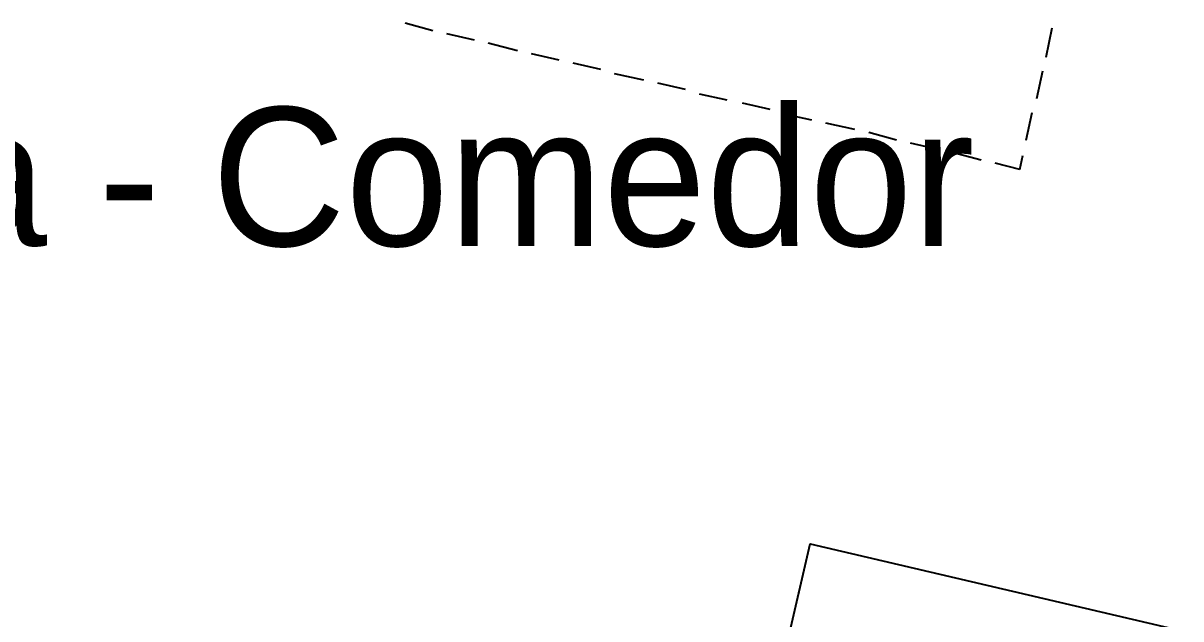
# Model space of a CAD drawing. Header units: feet. Extents: x -84 to 198, y -22 to 181.
# Drawn here: x 83.79 to 93.81, y 29.34 to 34.5 of the extents above; entities that cross this region are included whole.
import ezdxf
from ezdxf.enums import TextEntityAlignment as Align

# ---------------------------------------------------------------- set-up
doc = ezdxf.new("R2010")
doc.units = ezdxf.units.FT
for name, color, linetype in [('A-LINEA', 7, 'CONTINUOUS'), ('A-MURO-CONCRETO', 8, 'CONTINUOUS'), ('A-NOMBRE-ESPACIO', 2, 'CONTINUOUS')]:
    doc.layers.add(name, color=color, linetype=linetype)

msp = doc.modelspace()

# ---------------------------------------------------------------- linework, layer by layer
at = {"layer": 'A-LINEA'}
for p, q in [((87.3333, 34.4311), (87.0933, 34.4978)), ((87.6933, 34.3511), (87.4533, 34.4044)), ((92.64, 34.2044), (92.6933, 34.4578)), ((88.0667, 34.2578), (87.8133, 34.3244)), ((88.4267, 34.1778), (88.1867, 34.2311)), ((88.7867, 34.0978), (88.5467, 34.1511)), ((92.56, 33.8444), (92.6133, 34.0844)), ((89.16, 34.0044), (88.9067, 34.0578)), ((89.52, 33.9244), (89.28, 33.9778)), ((89.88, 33.8311), (89.64, 33.8844)), ((90.2533, 33.7511), (90.0133, 33.8044)), ((90.6133, 33.6578), (90.3733, 33.7111)), ((92.4667, 33.4844), (92.52, 33.7244)), ((90.9867, 33.5778), (90.7333, 33.6311)), ((91.3467, 33.4844), (91.1067, 33.5511)), ((91.7067, 33.4044), (91.4667, 33.4578)), ((92.08, 33.3111), (91.8267, 33.3778)), ((92.4133, 33.2311), (92.2, 33.2844)), ((92.4133, 33.2311), (92.44, 33.3511))]:
    msp.add_line(p, q, dxfattribs=at)
msp.add_lwpolyline([(94.0133, 29.1911), (93.5867, 27.4044), (90.1867, 28.2044), (90.6, 29.9911), (94.0133, 29.1911)], dxfattribs=at)
at = {"layer": 'A-MURO-CONCRETO'}
msp.add_lwpolyline([(90.6, 29.9911), (94.0133, 29.1911), (90.4133, 29.1911), (90.6, 29.9911), (90.6, 29.9911)], dxfattribs=at)

# ---------------------------------------------------------------- texts
at = {"layer": 'A-NOMBRE-ESPACIO'}
msp.add_text('Sala - Comedor', height=1.2, dxfattribs=at).set_placement((86.4, 32.5689), align=Align.CENTER)

doc.saveas('drawing.dxf')
